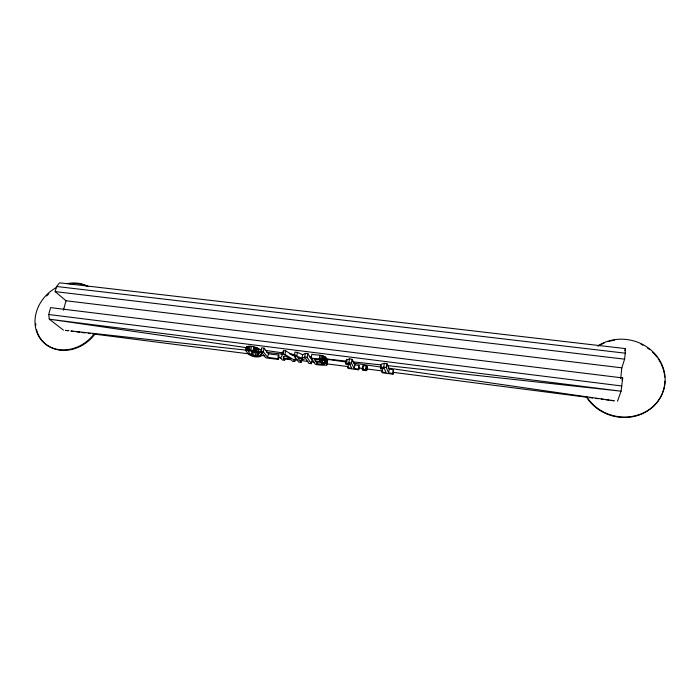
<?xml version="1.0" encoding="UTF-8"?>
<svg xmlns="http://www.w3.org/2000/svg" width="700" height="700" viewBox="0 0 700 700"><rect width="100%" height="100%" fill="white"/><g stroke="black" fill="none" stroke-linecap="round" stroke-linejoin="round"><path stroke-width="1.05" d="M625.231 353.185L625.415 348.6L59.596 282.817L56.604 286.493L55.151 291.602L66.036 300.773L621.81 367.832L624.619 359.161L625.231 353.185L56.604 286.493M620.707 378.604L621.81 367.832M617.514 401.205L621.066 391.195L622.702 377.939L50.619 307.624L48.676 314.501L49.324 319.2L63.455 330.137M382.034 372.076L382.358 372.82L393.015 374.194L393.348 369.731L389.27 369.215L386.96 363.676L384.387 363.352L381.036 364.315L380.38 368.069L380.721 368.83L381.99 368.996L384.265 368.358L386.094 372.601L382.034 372.076L382.681 368.375M393.015 374.194L393.348 369.731M392.709 373.45L388.623 372.925L389.27 369.215M380.721 368.83L381.211 366.03M380.38 368.069L383.723 367.124L384.387 363.352M388.623 372.925L386.295 367.447L386.96 363.676M366.651 370.615L365.488 369.53L366.161 365.838L362.906 365.61L362.241 369.303L363.405 370.387L366.651 370.615L367.316 366.931L366.161 365.838M366.257 369.819L366.922 366.126M347.777 367.675L348.189 368.428L358.662 369.775L358.951 365.348L354.944 364.84L352.047 359.266L349.519 358.951L346.386 359.931L345.695 363.641L346.115 364.411L349.493 363.93L351.776 368.191L347.777 367.675L348.46 364.009L350.455 364.262M358.662 369.775L358.951 365.348M362.644 370.099L363.475 365.496M358.277 369.031L354.261 368.515L354.944 364.84M345.695 363.641L348.819 362.679L349.519 358.951M354.261 368.515L351.348 363.002L352.047 359.266M325.447 361.918L326.156 358.234C323.277 353.85 316.094 355.723 311.868 354.2L311.132 357.892L315.192 364.184C316.374 365.059 334.075 366.678 323.662 362.408L325.447 361.918C322.534 357.56 315.376 359.424 311.132 357.892M325.675 362.985L326.384 359.31L325.483 358.96M326.384 363.466L327.092 359.809L326.384 359.31M326.655 365.033L327.609 360.43L327.092 359.809M326.97 364.796L327.609 360.43M320.582 359.196L321.309 355.495M321.116 361.672L322.744 361.016L319.944 359.783L314.116 358.986L315.402 360.999L319.445 361.515L321.116 361.672L321.475 359.835M321.773 359.476L322.499 355.775M321.16 364.262L323.925 364.385L324.441 363.773L321.668 362.565L315.892 361.769L317.152 363.746L321.16 364.262L321.519 362.442M322.227 361.637L322.586 359.8M322.805 359.783L323.523 356.09M322.822 364.42L323.172 362.591M323.662 360.132L324.38 356.431M324.354 360.5L325.071 356.808M323.925 364.385L324.275 362.565M324.87 360.902L325.588 357.21M325.229 361.331L325.938 357.639M325.255 362.294L326.156 358.234M315.402 360.999L315.761 359.17M317.152 363.746L317.511 361.926M319.226 358.942L319.944 355.241M319.445 361.515L319.804 359.678M301.044 362.364L297.666 357.438L302.838 359.748L305.594 358.453L308.858 363.37L311.281 363.685L311.999 360.062L307.886 353.692L305.419 353.377L302.654 354.716L297.465 352.38L295.006 352.065L294.254 355.74L298.62 362.058L301.044 362.364L301.77 358.75M294.254 355.74L296.721 356.055L301.919 358.374L304.675 357.07L305.419 353.377M311.281 363.685L307.151 357.385L307.886 353.692M301.919 358.374L302.654 354.716M284.953 358.453L284.585 360.246L283.535 358.82L291.322 359.817L292.338 361.244L294.744 361.559L295.479 357.945L293.974 355.775L285.679 350.892L283.64 350.63L281.348 354.174M296.721 356.055L297.465 352.38M284.585 360.246L282.188 359.94L280.595 357.787L282.879 354.296L283.64 350.63M283.246 358.085L284.865 355.766L290.509 359.021L283.246 358.085L283.623 356.283M294.744 361.559L293.239 359.406L284.918 354.55L285.679 350.892M278.338 359.441L277.769 358.689L278.521 355.092L268.424 353.806L264.101 348.162L261.686 347.856L260.899 351.496L265.877 357.84L278.338 359.441L279.09 355.854L278.521 355.092M277.769 358.689L267.671 357.394L268.424 353.806M260.549 356.457L261.721 352.371L259.306 351.873L258.256 355.757C254.406 356.344 249.69 355.206 248.203 351.111L251.352 350.989L258.16 352.441L258.939 348.819C238.271 338.896 244.703 360.325 260.549 356.457L261.721 352.371M267.671 357.394L263.322 351.811L264.101 348.162M258.16 352.441L254.109 350.814L254.896 347.183M253.531 355.521L254.301 351.942L259.026 352.17M255.08 351.085L255.868 347.454M255.973 351.374L256.76 347.751M255.255 355.793L256.025 352.223M256.786 351.706L257.565 348.075M256.62 355.924L257.39 352.345M257.618 355.915L258.387 352.328M258.256 355.757L259.306 351.873M245.674 350.481L249.261 350.044L250.049 346.412M249.261 350.044L250.714 350.201L251.501 346.57M251.204 354.76L251.983 351.19L251.37 350.709M250.714 350.201L253.059 350.586L253.846 346.946M252.184 355.171L252.954 351.601L251.983 351.19M245.691 350.822L246.697 346.614M246.374 350.061L247.17 346.439M247.091 349.974L247.888 346.351M248.054 349.965L248.85 346.342M327.757 360.832L327.355 361.392M63.411 310.188L66.036 300.773M624.767 350.656L625.415 348.6M622.011 379.986L622.702 377.939M366.748 367.054L367.316 366.931M362.241 369.303L365.488 369.53M256.839 348.749L258.939 348.819M68.897 330.733L65.634 330.382L67.786 330.697M71.067 330.977L246.094 350.14M258.055 351.444L262.404 351.925M266.752 352.398L281.969 354.069M291.751 355.136L295.015 355.495M325.447 358.829L347.191 361.209M352.625 361.804L380.879 364.892M387.398 365.61L621.066 391.195L49.324 319.2L246.671 347.681M55.151 291.602L624.619 359.161M48.676 314.501L621.88 385.989M260.899 351.496L263.322 351.811M282.879 354.296L284.918 354.55M304.675 357.07L307.151 357.385M348.819 362.679L351.348 363.002M383.723 367.124L386.295 367.447M587.204 397.303L393.426 372.374M589.365 397.582L592.611 398.002M595.866 398.414L598.028 398.694M601.274 399.114L603.444 399.394M605.605 399.674L608.851 400.094M611.021 400.365L614.267 400.785L388.168 368.104M71.032 331.109L73.194 331.389M76.44 331.8L79.686 332.22M81.848 332.491L85.094 332.911M88.34 333.322L90.51 333.602M92.671 333.882L249.541 353.964M260.356 355.346L264.688 355.898M278.749 357.7L280.919 357.971M293.895 359.634L298.226 360.194M300.387 360.465L307.965 361.436M311.203 361.856L314.449 362.267M326.349 363.79L347.988 366.564M358.811 367.946L363.134 368.498M366.38 368.918L382.611 370.991M258.536 349.396L261.774 349.86M266.088 350.481L283.342 352.975M289.809 353.911L295.207 354.69M309.225 356.711L311.377 357.026M325.421 359.047L345.975 362.014M353.553 363.108L381.675 367.168M258.536 355.46L260.951 355.959M253.059 350.586L254.109 350.814M252.954 351.601L254.301 351.942M246.733 347.629L246.461 346.868M346.386 359.931L346.806 360.71M348.46 364.009L348.871 364.77M94.098 333.979A36.076 30.8 -44.4 0 1 41.099 339.762A36.076 30.8 -44.4 0 1 56.656 287.394M67.007 283.658A36.076 30.8 -44.4 0 1 88.261 286.571M95.305 333.594A36.024 30.774 -44.4 0 1 61.775 350.315A36.024 30.774 -44.4 0 1 36.54 329.665M35.805 325.526A36.024 30.774 -44.4 0 1 35.656 323.391M46.637 295.977A36.024 30.774 -44.4 0 1 48.869 293.808M69.519 283.85A36.024 30.774 -44.4 0 1 87.929 286.615M597.765 345.984A42.385 38.745 13 0 1 657.58 357.158A42.385 38.745 13 0 1 645.96 411.574A42.385 38.745 13 0 1 586.863 397.023M664.904 381.246A42.315 38.692 13 0 1 633.01 416.658A42.315 38.692 13 0 1 586.197 396.559M598.526 345.931A42.315 38.692 13 0 1 604.144 343.061M608.125 341.626A42.315 38.692 13 0 1 614.407 340.2M640.99 344.207A42.315 38.692 13 0 1 642.95 345.205M647.57 348.066A42.315 38.692 13 0 1 649.311 349.361M652.593 352.205A42.315 38.692 13 0 1 656.863 356.974M658.114 358.706A42.315 38.692 13 0 1 660.817 363.239M661.273 364.175A42.315 38.692 13 0 1 664.79 377.125"/></g></svg>
